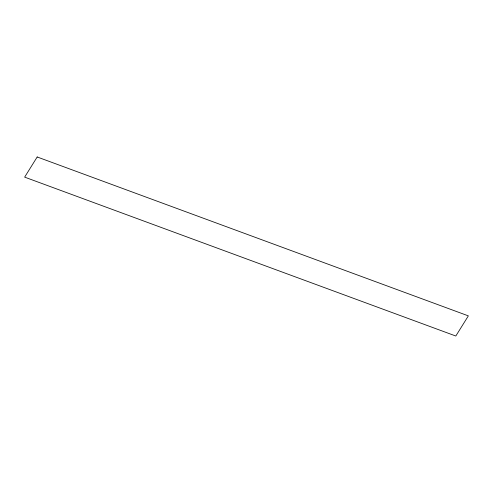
<?xml version="1.0" encoding="UTF-8"?>
<svg xmlns="http://www.w3.org/2000/svg" width="493" height="493" viewBox="0 0 493 493"><rect width="100%" height="100%" fill="white"/><g stroke="black" fill="none" stroke-linecap="round" stroke-linejoin="round"><path stroke-width="0.74" d="M37.191 156.977L24.65 177.129L455.809 336.023L468.35 315.871L37.191 156.977"/></g></svg>
